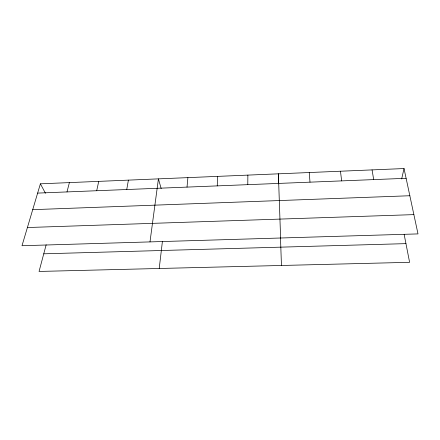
<?xml version="1.0" encoding="UTF-8"?>
<svg xmlns="http://www.w3.org/2000/svg" width="440" height="440" viewBox="0 0 440 440"><rect width="100%" height="100%" fill="white"/><g stroke="black" fill="none" stroke-linecap="round" stroke-linejoin="round"><path stroke-width="0.66" d="M247.786 184.663L247.869 175.109M217.228 185.889L217.712 176.38M187.017 187.105L187.897 177.628M159.22 268.483L162.382 241.659M149.99 241.901L158.422 178.865L161.178 188.59M126.748 189.524L128.398 180.125M96.696 190.729L98.725 181.374M401.671 178.954L404.03 168.553L40.392 183.821L22 245.724L418 233.904L404.03 168.553M66.996 191.923L69.388 182.606M46.156 244.805L39.056 271.447L409.607 262.317L404.157 234.46M37.637 193.105L406.115 178.299M32.714 209.666L409.844 195.74M27.401 227.535L413.881 214.621M43.753 253.814L405.95 243.634M40.392 183.821L45.441 193.232M372.059 169.895L373.692 179.603M340.466 171.221L341.655 180.889M309.238 172.535L309.997 182.16M280.605 238.007L278.377 173.828L278.69 183.882M280.495 237.809L281.452 265.474"/></g></svg>
